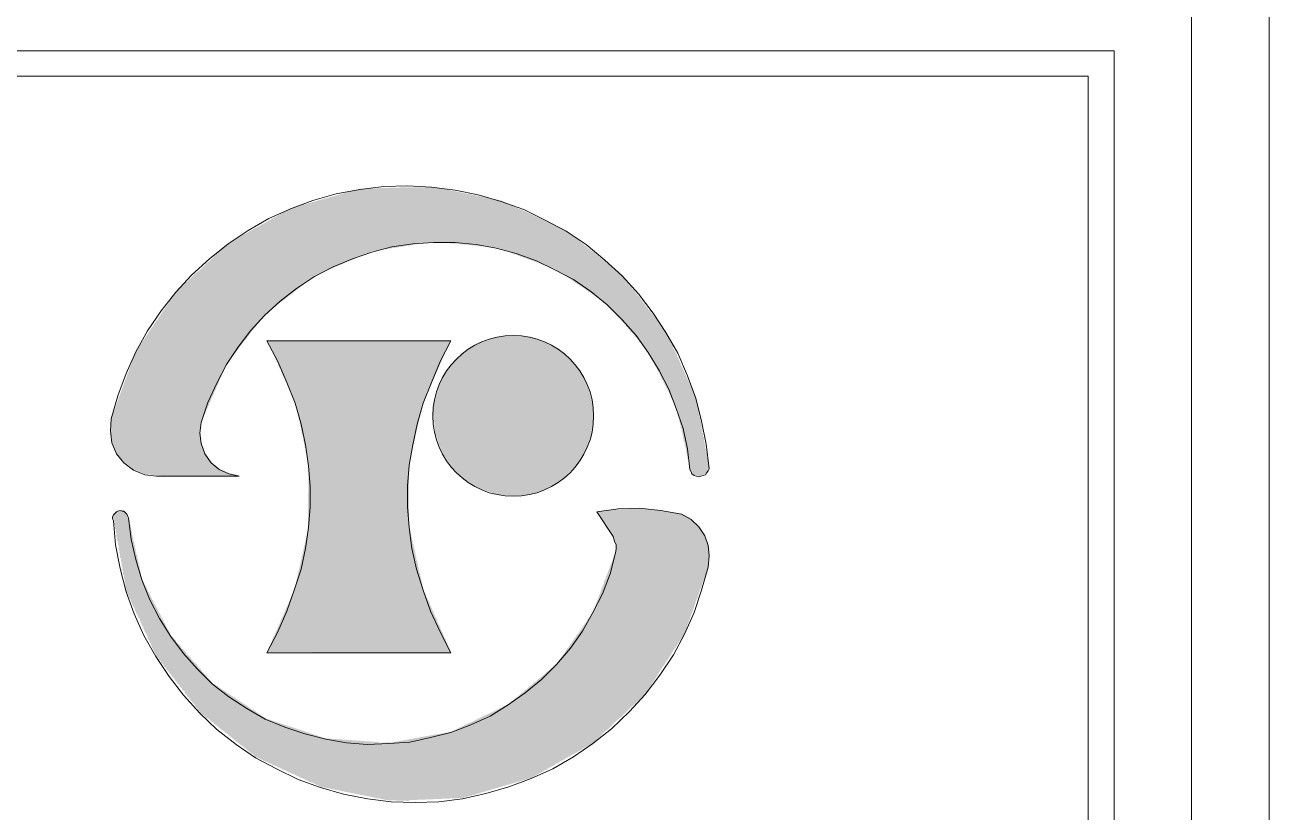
# Model space of a CAD drawing. Header units: metres. Extents: x -2 to 237, y -8 to 52.
# Drawn here: x 80.31 to 87.97, y 28.06 to 32.91 of the extents above; entities that cross this region are included whole.
import ezdxf

# ---------------------------------------------------------------- set-up
doc = ezdxf.new("R2010")
doc.units = ezdxf.units.M
doc.layers.get('0').update_dxf_attribs({"lineweight": 0})
doc.layers.add('pie de plano', color=251, linetype='Continuous', lineweight=0)

msp = doc.modelspace()

# ---------------------------------------------------------------- hatches: boundary and pattern name
at = {"lineweight": 0, "transparency": 33554559}
for points in [[(83.2237, 31.8295), (82.8341, 31.9075), (82.6646, 31.9075), (82.5174, 31.9029), (82.3708, 31.8983), (82.3573, 31.8937), (82.3384, 31.8892), (82.3249, 31.8846), (82.3067, 31.88), (82.2932, 31.8754), (82.256, 31.8662), (82.2425, 31.8617), (82.2243, 31.8571), (82.2101, 31.8525), (82.1919, 31.8479), (82.1784, 31.8433), (82.1413, 31.8341), (82.1277, 31.8295), (82.1095, 31.8249), (82.0953, 31.8204), (82.0771, 31.8158), (82.0636, 31.8112), (82.0271, 31.802), (82.0129, 31.7974), (81.9947, 31.7928), (81.9812, 31.7882), (81.9441, 31.7791), (81.94, 31.7745), (81.9123, 31.7608), (81.9076, 31.7562), (81.8711, 31.7378), (81.8664, 31.7332), (81.8299, 31.7149), (81.8252, 31.7103), (81.7975, 31.6965), (81.7928, 31.692), (81.7563, 31.6736), (81.7516, 31.669), (81.7152, 31.6507), (81.7104, 31.6461), (81.6827, 31.6323), (81.678, 31.6277), (81.6415, 31.6094), (81.6368, 31.6048), (81.6004, 31.5865), (81.5956, 31.5819), (81.5592, 31.5635), (81.5038, 31.5085), (81.495, 31.504), (81.4396, 31.4489), (81.4309, 31.4443), (81.3755, 31.3893), (81.3667, 31.3847), (81.3113, 31.3297), (81.3026, 31.3251), (81.2472, 31.27), (81.2377, 31.2654), (81.2337, 31.2563), (81.229, 31.2517), (81.2242, 31.2425), (81.2195, 31.2379), (81.2148, 31.2288), (81.2107, 31.2242), (81.206, 31.215), (81.2013, 31.2104), (81.1965, 31.2012), (81.1925, 31.1966), (81.1878, 31.1875), (81.183, 31.1829), (81.1783, 31.1737), (81.1736, 31.1691), (81.1695, 31.16), (81.1648, 31.1554), (81.1601, 31.1462), (81.1553, 31.1416), (81.1506, 31.1324), (81.1466, 31.1278), (81.1418, 31.1186), (81.1371, 31.1141), (81.1324, 31.1049), (81.1277, 31.1003), (81.1236, 31.0912), (81.1142, 31.082), (81.1094, 31.0728), (81.1047, 31.0682), (81.1006, 31.0591), (81.0959, 31.0545), (81.0912, 31.0453), (81.0865, 31.0407), (81.0817, 31.0315), (81.0777, 31.0269), (81.073, 31.0178), (81.0682, 31.0132), (81.0635, 31.004), (81.0595, 30.9994), (81.0547, 30.9903), (81.05, 30.9857), (81.0453, 30.9765), (81.0405, 30.9719), (81.0365, 30.9627), (81.0318, 30.9582), (81.027, 30.949), (81.0223, 30.9444), (81.0176, 30.9352), (81.0135, 30.9306), (81.0088, 30.9215), (81.0041, 30.9169), (80.9994, 30.9077), (80.9906, 30.8985), (80.9764, 30.8572), (80.9723, 30.8481), (80.9582, 30.8068), (80.9534, 30.7976), (80.9447, 30.7701), (80.9399, 30.7609), (80.9264, 30.7197), (80.9217, 30.7105), (80.9075, 30.6692), (80.9035, 30.6601), (80.894, 30.6325), (80.8893, 30.6233), (80.8758, 30.5821), (80.8711, 30.5729), (80.8575, 30.5316), (80.8528, 30.5224), (80.8434, 30.495), (80.8393, 30.4858), (80.8346, 30.4124), (80.8393, 30.4078), (80.8393, 30.3711), (80.8434, 30.3711), (80.8434, 30.3344), (80.8481, 30.3344), (80.8481, 30.3253), (80.8528, 30.3253), (80.8528, 30.3115), (80.8575, 30.3115), (80.8575, 30.3023), (80.8623, 30.3023), (80.8623, 30.2886), (80.8663, 30.2886), (80.8663, 30.2794), (80.8711, 30.2794), (80.8711, 30.2656), (80.8758, 30.2656), (80.894, 30.2473), (80.894, 30.2381), (80.8987, 30.2381), (80.917, 30.2198), (80.917, 30.2106), (80.9264, 30.2106), (80.9352, 30.2014), (80.9447, 30.1968), (80.9534, 30.1876), (80.9629, 30.183), (80.9764, 30.1693), (80.9906, 30.1647), (80.9994, 30.1602), (81.0135, 30.1556), (81.0223, 30.151), (81.0365, 30.1464), (81.0453, 30.1418), (81.1189, 30.1327), (81.628, 30.1281), (81.628, 30.1327), (81.6098, 30.1372), (81.5639, 30.1464), (81.518, 30.1693), (81.5038, 30.1739), (81.4856, 30.1922), (81.4768, 30.1968), (81.4626, 30.2106), (81.4538, 30.2106), (81.4538, 30.2198), (81.4491, 30.2244), (81.4444, 30.2244), (81.4444, 30.2336), (81.4396, 30.2381), (81.4349, 30.2381), (81.4349, 30.2473), (81.4309, 30.2519), (81.4261, 30.2519), (81.4261, 30.261), (81.4214, 30.2656), (81.4167, 30.2656), (81.4167, 30.2794), (81.4126, 30.2794), (81.4126, 30.2931), (81.4079, 30.2931), (81.4079, 30.3069), (81.4032, 30.3069), (81.4032, 30.3207), (81.3984, 30.3207), (81.3984, 30.3299), (81.3937, 30.3299), (81.3937, 30.3619), (81.3897, 30.3619), (81.3897, 30.3941), (81.3849, 30.3987), (81.3937, 30.4628), (81.4079, 30.4904), (81.4126, 30.5041), (81.4214, 30.5224), (81.4261, 30.5362), (81.4396, 30.5638), (81.4444, 30.5775), (81.4538, 30.5958), (81.4579, 30.6096), (81.4673, 30.6279), (81.4721, 30.6417), (81.4856, 30.6692), (81.4903, 30.683), (81.4997, 30.7013), (81.5038, 30.7151), (81.518, 30.7426), (81.5227, 30.7564), (81.5315, 30.7747), (81.5362, 30.7885), (81.545, 30.8068), (81.5497, 30.8206), (81.5639, 30.8344), (81.5679, 30.8435), (81.5774, 30.8527), (81.5821, 30.8618), (81.5956, 30.8756), (81.6004, 30.8848), (81.6098, 30.8939), (81.6139, 30.9031), (81.6233, 30.9123), (81.628, 30.9215), (81.6415, 30.9352), (81.6463, 30.9444), (81.655, 30.9536), (81.6598, 30.9627), (81.674, 30.9765), (81.678, 30.9857), (81.6875, 30.9949), (81.6922, 31.004), (81.701, 31.0132), (81.7057, 31.0223), (81.7199, 31.0361), (81.7239, 31.0453), (81.7334, 31.0545), (81.7381, 31.0637), (81.7516, 31.0774), (81.7563, 31.0866), (81.7651, 31.0958), (81.7698, 31.1049), (81.7793, 31.1141), (81.784, 31.1232), (81.7928, 31.1278), (81.8023, 31.137), (81.811, 31.1416), (81.8205, 31.1508), (81.8299, 31.1554), (81.8435, 31.1691), (81.8529, 31.1737), (81.8617, 31.1829), (81.8711, 31.1875), (81.8846, 31.2012), (81.8941, 31.2058), (81.9029, 31.215), (81.9123, 31.2196), (81.9258, 31.2334), (81.9353, 31.2379), (81.9441, 31.2471), (81.9535, 31.2517), (81.967, 31.2654), (81.9765, 31.27), (81.9853, 31.2792), (81.9947, 31.2837), (82.0082, 31.2975), (82.0177, 31.3021), (82.0271, 31.3113), (82.0359, 31.3159), (82.0501, 31.3297), (82.0589, 31.3343), (82.0683, 31.3434), (82.0771, 31.348), (82.0913, 31.3617), (82.1048, 31.3663), (82.123, 31.3755), (82.1372, 31.3801), (82.1554, 31.3893), (82.1689, 31.3938), (82.1872, 31.403), (82.2014, 31.4076), (82.2196, 31.4168), (82.2331, 31.4214), (82.2513, 31.4306), (82.2655, 31.4351), (82.2837, 31.4443), (82.2972, 31.4489), (82.3155, 31.458), (82.3297, 31.4626), (82.3479, 31.4718), (82.3614, 31.4764), (82.3803, 31.4856), (82.3938, 31.4902), (82.412, 31.4994), (82.4255, 31.504), (82.4445, 31.5131), (82.4762, 31.5177), (82.5039, 31.5223), (82.5356, 31.5268), (82.591, 31.536), (82.6234, 31.5406), (82.6504, 31.5452), (82.6828, 31.5497), (82.7375, 31.5589), (82.7699, 31.5635), (82.7976, 31.5681), (82.8753, 31.5681), (82.9212, 31.5635), (82.9718, 31.5589), (83.0178, 31.5543), (83.0677, 31.5497), (83.1137, 31.5452), (83.1643, 31.5406), (83.2102, 31.536), (83.2514, 31.5223), (83.2609, 31.5177), (83.3021, 31.504), (83.3108, 31.4994), (83.3385, 31.4902), (83.348, 31.4856), (83.3892, 31.4718), (83.3979, 31.4672), (83.4391, 31.4534), (83.4486, 31.4489), (83.4763, 31.4397), (83.4851, 31.4351), (83.5263, 31.4214), (83.5357, 31.4168), (83.5634, 31.4076), (83.5816, 31.3984), (83.5863, 31.3938), (83.5951, 31.3893), (83.5999, 31.3847), (83.6093, 31.3801), (83.614, 31.3755), (83.6228, 31.3709), (83.6275, 31.3663), (83.6363, 31.3617), (83.641, 31.3572), (83.6505, 31.3526), (83.6552, 31.348), (83.664, 31.3434), (83.6687, 31.3389), (83.6782, 31.3343), (83.6822, 31.3297), (83.6917, 31.3251), (83.6964, 31.3205), (83.7052, 31.3159), (83.7099, 31.3113), (83.7194, 31.3067), (83.7241, 31.3021), (83.7329, 31.2975), (83.7376, 31.2929), (83.7464, 31.2883), (83.7511, 31.2837), (83.7606, 31.2792), (83.7653, 31.2746), (83.7741, 31.27), (83.7788, 31.2654), (83.7883, 31.2609), (83.7923, 31.2563), (83.8018, 31.2517), (83.8065, 31.2471), (83.8153, 31.2425), (83.82, 31.2379), (83.8294, 31.2334), (83.8335, 31.2288), (83.843, 31.2242), (83.8477, 31.2196), (83.8565, 31.215), (83.8612, 31.2104), (83.8706, 31.2058), (83.8754, 31.2012), (83.8841, 31.1966), (83.9253, 31.1554), (83.9253, 31.1462), (83.9301, 31.1462), (83.953, 31.1232), (83.953, 31.1141), (83.9577, 31.1141), (83.9807, 31.0912), (83.9807, 31.082), (83.9854, 31.082), (84.0084, 31.0591), (84.0084, 31.0499), (84.0125, 31.0499), (84.0354, 31.0269), (84.0354, 31.0178), (84.0401, 31.0178), (84.0631, 30.9949), (84.0631, 30.9857), (84.0678, 30.9857), (84.0908, 30.9627), (84.0908, 30.9536), (84.0955, 30.9536), (84.1185, 30.9306), (84.1185, 30.9215), (84.1225, 30.9215), (84.1455, 30.8985), (84.1455, 30.8894), (84.1502, 30.8894), (84.1549, 30.8848), (84.1549, 30.8756), (84.1597, 30.8756), (84.1597, 30.8664), (84.1644, 30.8664), (84.1644, 30.8572), (84.1684, 30.8572), (84.1684, 30.8481), (84.1732, 30.8481), (84.1732, 30.8389), (84.1779, 30.8389), (84.1779, 30.8298), (84.1826, 30.8298), (84.1826, 30.8206), (84.1867, 30.8206), (84.1867, 30.8114), (84.1914, 30.8114), (84.1914, 30.8022), (84.1961, 30.8022), (84.1961, 30.793), (84.2009, 30.793), (84.2009, 30.7839), (84.2056, 30.7839), (84.2056, 30.7747), (84.2096, 30.7747), (84.2096, 30.7655), (84.2144, 30.7655), (84.2144, 30.7564), (84.2191, 30.7564), (84.2191, 30.7472), (84.2238, 30.7472), (84.2238, 30.738), (84.2285, 30.738), (84.2285, 30.7288), (84.2326, 30.7288), (84.2326, 30.7197), (84.2373, 30.7197), (84.2373, 30.7105), (84.242, 30.7105), (84.242, 30.7013), (84.2468, 30.7013), (84.2468, 30.6921), (84.2515, 30.6921), (84.2515, 30.683), (84.2556, 30.683), (84.2556, 30.6738), (84.2603, 30.6738), (84.2603, 30.6647), (84.265, 30.6647), (84.265, 30.6555), (84.2697, 30.6555), (84.2697, 30.6463), (84.2745, 30.6463), (84.2745, 30.6371), (84.2785, 30.6371), (84.2785, 30.6279), (84.2832, 30.6279), (84.2832, 30.6187), (84.288, 30.6187), (84.288, 30.6096), (84.2927, 30.6096), (84.2927, 30.6004), (84.2967, 30.6004), (84.2967, 30.5913), (84.3015, 30.5913), (84.3015, 30.5821), (84.3062, 30.5821), (84.3062, 30.5729), (84.3109, 30.5729), (84.3109, 30.5638), (84.3156, 30.5638), (84.3156, 30.5546), (84.3197, 30.5546), (84.3197, 30.5454), (84.3244, 30.5454), (84.3244, 30.527), (84.3292, 30.527), (84.3292, 30.5041), (84.3339, 30.5041), (84.3339, 30.4858), (84.3386, 30.4858), (84.3386, 30.4628), (84.3427, 30.4628), (84.3427, 30.4445), (84.3474, 30.4445), (84.3474, 30.4216), (84.3521, 30.4216), (84.3521, 30.4033), (84.3568, 30.4033), (84.3568, 30.3803), (84.3616, 30.3803), (84.3616, 30.3573), (84.3656, 30.3573), (84.3656, 30.339), (84.3703, 30.339), (84.3703, 30.3161), (84.3751, 30.3161), (84.3751, 30.2977), (84.3798, 30.2977), (84.3798, 30.2748), (84.3839, 30.2748), (84.3839, 30.2564), (84.3886, 30.2564), (84.3886, 30.2336), (84.3933, 30.2336), (84.3933, 30.2152), (84.398, 30.2152), (84.398, 30.1922), (84.4028, 30.1922), (84.4028, 30.1693), (84.4068, 30.1693), (84.4115, 30.1647), (84.4115, 30.1556), (84.4163, 30.1556), (84.4163, 30.1418), (84.4257, 30.1418), (84.4298, 30.1372), (84.444, 30.1327), (84.4716, 30.1281), (84.4716, 30.1327), (84.4987, 30.1418), (84.5034, 30.1464), (84.5081, 30.1556), (84.5169, 30.1647), (84.5216, 30.2014), (84.5169, 30.2014), (84.5169, 30.2244), (84.5128, 30.2244), (84.5128, 30.2473), (84.5081, 30.2473), (84.5081, 30.2748), (84.5034, 30.2748), (84.5034, 30.2977), (84.4987, 30.2977), (84.4987, 30.3207), (84.4946, 30.3207), (84.4946, 30.3436), (84.4899, 30.3436), (84.4899, 30.3711), (84.4851, 30.3711), (84.4851, 30.3941), (84.4804, 30.3941), (84.4804, 30.417), (84.4757, 30.417), (84.4757, 30.4445), (84.4716, 30.4445), (84.4716, 30.4674), (84.4669, 30.4674), (84.4669, 30.4904), (84.4622, 30.4904), (84.4622, 30.5133), (84.4575, 30.5133), (84.4575, 30.5408), (84.4527, 30.5408), (84.4527, 30.5638), (84.4487, 30.5638), (84.4487, 30.5867), (84.444, 30.5867), (84.444, 30.6096), (84.4392, 30.6096), (84.4392, 30.6233), (84.4345, 30.6233), (84.4345, 30.6325), (84.4298, 30.6325), (84.4298, 30.6417), (84.4257, 30.6417), (84.4257, 30.6509), (84.421, 30.6509), (84.421, 30.6601), (84.4163, 30.6601), (84.4163, 30.6738), (84.4115, 30.6738), (84.4115, 30.683), (84.4068, 30.683), (84.4068, 30.6921), (84.4028, 30.6921), (84.4028, 30.7013), (84.398, 30.7013), (84.398, 30.7105), (84.3933, 30.7105), (84.3933, 30.7242), (84.3886, 30.7242), (84.3886, 30.7334), (84.3839, 30.7334), (84.3839, 30.7426), (84.3798, 30.7426), (84.3798, 30.7518), (84.3751, 30.7518), (84.3751, 30.7609), (84.3703, 30.7609), (84.3703, 30.7747), (84.3656, 30.7747), (84.3656, 30.7839), (84.3616, 30.7839), (84.3616, 30.793), (84.3568, 30.793), (84.3568, 30.8022), (84.3521, 30.8022), (84.3521, 30.8114), (84.3474, 30.8114), (84.3474, 30.8252), (84.3427, 30.8252), (84.3427, 30.8344), (84.3386, 30.8344), (84.3386, 30.8435), (84.3339, 30.8435), (84.3339, 30.8527), (84.3292, 30.8527), (84.3292, 30.8618), (84.3244, 30.8618), (84.3244, 30.8756), (84.3197, 30.8756), (84.3197, 30.8848), (84.3156, 30.8848), (84.3156, 30.8939), (84.3109, 30.8939), (84.3109, 30.9031), (84.3062, 30.9031), (84.3062, 30.9123), (84.3015, 30.9123), (84.3015, 30.9261), (84.2967, 30.9261), (84.2967, 30.9352), (84.2927, 30.9352), (84.2927, 30.9444), (84.288, 30.9444), (84.288, 30.9536), (84.2832, 30.9536), (84.2832, 30.9627), (84.2785, 30.9627), (84.2785, 30.9765), (84.2745, 30.9765), (84.2745, 30.9857), (84.2697, 30.9857), (84.2697, 30.9949), (84.265, 30.9949), (84.265, 31.004), (84.2603, 31.004), (84.2603, 31.0132), (84.2556, 31.0132), (84.2556, 31.0223), (84.2468, 31.0315), (84.242, 31.0315), (84.242, 31.0407), (84.2326, 31.0499), (84.2285, 31.0499), (84.2285, 31.0591), (84.2144, 31.0728), (84.2096, 31.0728), (84.2096, 31.082), (84.2009, 31.0912), (84.1961, 31.0912), (84.1961, 31.1003), (84.1826, 31.1141), (84.1779, 31.1141), (84.1779, 31.1232), (84.1684, 31.1324), (84.1644, 31.1324), (84.1644, 31.1416), (84.1502, 31.1554), (84.1455, 31.1554), (84.1455, 31.1646), (84.1367, 31.1737), (84.132, 31.1737), (84.132, 31.1829), (84.1185, 31.1966), (84.1137, 31.1966), (84.1137, 31.2058), (84.1043, 31.215), (84.0996, 31.215), (84.0996, 31.2242), (84.0861, 31.2379), (84.0813, 31.2379), (84.0813, 31.2471), (84.0725, 31.2563), (84.0678, 31.2563), (84.0678, 31.2654), (84.0543, 31.2792), (84.0496, 31.2792), (84.0496, 31.2883), (84.0401, 31.2975), (84.0354, 31.2975), (84.0354, 31.3067), (84.0219, 31.3205), (84.0172, 31.3205), (84.0172, 31.3297), (84.0084, 31.3389), (84.0037, 31.3389), (84.0037, 31.348), (83.9713, 31.3801), (83.9625, 31.3847), (83.9483, 31.3984), (83.9395, 31.403), (83.9253, 31.4168), (83.9166, 31.4214), (83.9024, 31.4351), (83.8936, 31.4397), (83.8794, 31.4534), (83.8706, 31.458), (83.8565, 31.4718), (83.8477, 31.4764), (83.8335, 31.4902), (83.8247, 31.4948), (83.8112, 31.5085), (83.8018, 31.5131), (83.7883, 31.5268), (83.7788, 31.5314), (83.7653, 31.5452), (83.7558, 31.5497), (83.7423, 31.5635), (83.7329, 31.5681), (83.7194, 31.5819), (83.7099, 31.5865), (83.6964, 31.6003), (83.687, 31.6048), (83.6735, 31.6186), (83.664, 31.6231), (83.6505, 31.6369), (83.5951, 31.6645), (83.5816, 31.669), (83.5357, 31.692), (83.5222, 31.6965), (83.4763, 31.7194), (83.4621, 31.724), (83.4256, 31.7424), (83.4121, 31.747), (83.3662, 31.77), (83.352, 31.7745), (83.3061, 31.7974), (83.2926, 31.802), (83.2561, 31.8204), (83.242, 31.8249)], [(80.8481, 29.8666), (80.8528, 29.8666), (80.8528, 29.8529), (80.8575, 29.8529), (80.8575, 29.8299), (80.8623, 29.8299), (80.8623, 29.8024), (80.8663, 29.8024), (80.8663, 29.7795), (80.8711, 29.7795), (80.8711, 29.7519), (80.8758, 29.7519), (80.8758, 29.7291), (80.8805, 29.7291), (80.8805, 29.7015), (80.8846, 29.7015), (80.8846, 29.674), (80.8893, 29.674), (80.8893, 29.6511), (80.894, 29.6511), (80.894, 29.6235), (80.8987, 29.6235), (80.8987, 29.6006), (80.9035, 29.6006), (80.9035, 29.5731), (80.9075, 29.5731), (80.9075, 29.5456), (80.9122, 29.5456), (80.9122, 29.5226), (80.917, 29.5226), (80.917, 29.4951), (80.9217, 29.4951), (80.9217, 29.4722), (80.9264, 29.4722), (80.9264, 29.4447), (80.9305, 29.4447), (80.9305, 29.4171), (80.9352, 29.4171), (80.9352, 29.408), (80.9399, 29.408), (80.9399, 29.3988), (80.9447, 29.3988), (80.9447, 29.3897), (80.9494, 29.3897), (80.9494, 29.3805), (80.9534, 29.3805), (80.9534, 29.3713), (80.9582, 29.3713), (80.9582, 29.3575), (80.9629, 29.3575), (80.9629, 29.3483), (80.9676, 29.3483), (80.9676, 29.3392), (80.9723, 29.3392), (80.9723, 29.33), (80.9764, 29.33), (80.9764, 29.3208), (80.9811, 29.3208), (80.9811, 29.3117), (80.9859, 29.3117), (80.9859, 29.298), (80.9906, 29.298), (80.9906, 29.2888), (80.9946, 29.2888), (80.9946, 29.2796), (80.9994, 29.2796), (80.9994, 29.2704), (81.0041, 29.2704), (81.0041, 29.2612), (81.0088, 29.2612), (81.0088, 29.252), (81.0135, 29.252), (81.0135, 29.2383), (81.0176, 29.2383), (81.0176, 29.2291), (81.0223, 29.2291), (81.0223, 29.22), (81.027, 29.22), (81.027, 29.2108), (81.0318, 29.2108), (81.0318, 29.2016), (81.0365, 29.2016), (81.0365, 29.1879), (81.0405, 29.1879), (81.0405, 29.1787), (81.0453, 29.1787), (81.0453, 29.1695), (81.05, 29.1695), (81.05, 29.1603), (81.0547, 29.1603), (81.0547, 29.1512), (81.0595, 29.1512), (81.0595, 29.142), (81.0635, 29.142), (81.0635, 29.1283), (81.0682, 29.1283), (81.0682, 29.1191), (81.073, 29.1191), (81.073, 29.1099), (81.0777, 29.1099), (81.0777, 29.1007), (81.0817, 29.1007), (81.0817, 29.0915), (81.0865, 29.0915), (81.0865, 29.0823), (81.0912, 29.0823), (81.0912, 29.0686), (81.0959, 29.0686), (81.0959, 29.0594), (81.1006, 29.0594), (81.1006, 29.0503), (81.1047, 29.0503), (81.1047, 29.0411), (81.1094, 29.0411), (81.1094, 29.032), (81.1142, 29.032), (81.1142, 29.0182), (81.1189, 29.0182), (81.1324, 29.0044), (81.1324, 28.9952), (81.1371, 28.9952), (81.1466, 28.986), (81.1466, 28.9769), (81.1506, 28.9769), (81.1648, 28.9632), (81.1648, 28.954), (81.1695, 28.954), (81.1783, 28.9448), (81.1783, 28.9356), (81.183, 28.9356), (81.1965, 28.9218), (81.1965, 28.9127), (81.2013, 28.9127), (81.2107, 28.9035), (81.2107, 28.8943), (81.2148, 28.8943), (81.229, 28.8806), (81.229, 28.8714), (81.2337, 28.8714), (81.2425, 28.8623), (81.2425, 28.8531), (81.2472, 28.8531), (81.2607, 28.8393), (81.2607, 28.8301), (81.2654, 28.8301), (81.2749, 28.8209), (81.2749, 28.8118), (81.2796, 28.8118), (81.2931, 28.798), (81.2931, 28.7889), (81.2978, 28.7889), (81.3066, 28.7797), (81.3066, 28.7705), (81.3113, 28.7705), (81.3248, 28.7568), (81.3248, 28.7476), (81.3296, 28.7476), (81.339, 28.7384), (81.339, 28.7292), (81.3437, 28.7292), (81.3573, 28.7155), (81.3573, 28.7063), (81.362, 28.7063), (81.3708, 28.6971), (81.3708, 28.688), (81.3755, 28.688), (81.3849, 28.6788), (81.3849, 28.6696), (81.3937, 28.6696), (81.4079, 28.6558), (81.4167, 28.6512), (81.4309, 28.6375), (81.4396, 28.6329), (81.4538, 28.6192), (81.4626, 28.6146), (81.4768, 28.6008), (81.4856, 28.5962), (81.4997, 28.5825), (81.5085, 28.5779), (81.5227, 28.5641), (81.5315, 28.5595), (81.545, 28.5458), (81.5544, 28.5412), (81.5679, 28.5274), (81.5774, 28.5228), (81.5909, 28.5091), (81.6004, 28.5045), (81.6139, 28.4907), (81.6233, 28.4861), (81.6368, 28.4724), (81.6463, 28.4678), (81.6598, 28.4541), (81.6692, 28.4495), (81.6827, 28.4357), (81.6922, 28.4311), (81.7057, 28.4173), (81.7152, 28.4128), (81.7287, 28.399), (81.7428, 28.3944), (81.7793, 28.3761), (81.7928, 28.3715), (81.8387, 28.3486), (81.8529, 28.344), (81.8981, 28.321), (81.9123, 28.3164), (81.9488, 28.2981), (81.963, 28.2935), (82.0082, 28.2706), (82.0224, 28.266), (82.0683, 28.2431), (82.0818, 28.2385), (82.1277, 28.2156), (82.5403, 28.133), (82.6734, 28.1284), (82.6734, 28.133), (83.0036, 28.1467), (83.0218, 28.1513), (83.036, 28.1559), (83.0542, 28.1605), (83.0677, 28.1651), (83.086, 28.1697), (83.1137, 28.1789), (83.1319, 28.1835), (83.1461, 28.1881), (83.1643, 28.1927), (83.192, 28.2018), (83.2102, 28.2064), (83.2237, 28.211), (83.242, 28.2156), (83.2696, 28.2247), (83.2879, 28.2293), (83.3021, 28.2339), (83.3203, 28.2385), (83.348, 28.2476), (83.3662, 28.2522), (83.3797, 28.2568), (83.3979, 28.2614), (83.4256, 28.2706), (83.4621, 28.289), (83.4668, 28.2935), (83.4945, 28.3073), (83.4992, 28.3119), (83.5263, 28.3256), (83.531, 28.3302), (83.5681, 28.3486), (83.5722, 28.3532), (83.5999, 28.3669), (83.6046, 28.3715), (83.6323, 28.3853), (83.6363, 28.3898), (83.664, 28.4036), (83.6687, 28.4082), (83.7052, 28.4265), (83.7099, 28.4311), (83.7376, 28.4449), (83.7423, 28.4495), (83.7694, 28.4632), (83.7741, 28.4678), (83.8018, 28.4816), (83.8065, 28.4861), (83.8153, 28.4907), (83.8841, 28.5595), (83.8936, 28.5641), (83.9665, 28.6375), (83.976, 28.6421), (84.0449, 28.7109), (84.0543, 28.7155), (84.132, 28.7935), (84.1367, 28.8026), (84.1414, 28.8072), (84.1455, 28.8163), (84.1502, 28.8209), (84.1549, 28.8301), (84.1597, 28.8347), (84.1644, 28.8439), (84.1684, 28.8485), (84.1732, 28.8577), (84.1779, 28.8623), (84.1826, 28.8714), (84.1867, 28.876), (84.1914, 28.8852), (84.1961, 28.8898), (84.2009, 28.8989), (84.2056, 28.9035), (84.2144, 28.9218), (84.2191, 28.9264), (84.2238, 28.9356), (84.2285, 28.9402), (84.2326, 28.9494), (84.2373, 28.954), (84.242, 28.9632), (84.2468, 28.9677), (84.2515, 28.9769), (84.2556, 28.9815), (84.2603, 28.9906), (84.265, 28.9952), (84.2697, 29.0044), (84.2745, 29.009), (84.2785, 29.0182), (84.2832, 29.0228), (84.2927, 29.0411), (84.2967, 29.0457), (84.3015, 29.0549), (84.3062, 29.0594), (84.3109, 29.0686), (84.3156, 29.0732), (84.3197, 29.0823), (84.3244, 29.0869), (84.3292, 29.0961), (84.3339, 29.1007), (84.3386, 29.1099), (84.3427, 29.1145), (84.3474, 29.1237), (84.3521, 29.1283), (84.3568, 29.1374), (84.3616, 29.142), (84.3751, 29.1695), (84.3933, 29.2246), (84.398, 29.2337), (84.4163, 29.2888), (84.421, 29.298), (84.444, 29.3667), (84.4487, 29.3759), (84.4669, 29.4309), (84.4716, 29.4401), (84.4899, 29.4951), (84.4946, 29.5043), (84.5169, 29.5731), (84.5216, 29.7015), (84.5169, 29.7015), (84.5169, 29.7153), (84.5128, 29.7153), (84.5128, 29.7291), (84.5081, 29.7291), (84.5081, 29.7382), (84.5034, 29.7382), (84.5034, 29.7519), (84.4987, 29.7519), (84.4987, 29.7611), (84.4946, 29.7611), (84.4946, 29.7703), (84.4899, 29.7749), (84.4851, 29.7749), (84.4851, 29.7841), (84.4804, 29.7887), (84.4757, 29.7887), (84.4757, 29.7978), (84.4716, 29.8024), (84.4669, 29.8024), (84.4669, 29.8116), (84.4068, 29.8712), (84.3521, 29.8987), (84.1272, 29.9308), (84.0401, 29.9308), (83.9895, 29.9262), (83.9348, 29.9216), (83.8841, 29.9171), (83.8294, 29.9125), (83.8382, 29.9033), (83.8382, 29.8942), (83.843, 29.8942), (83.8477, 29.8896), (83.8477, 29.8804), (83.8524, 29.8804), (83.8565, 29.8758), (83.8565, 29.8666), (83.8612, 29.8666), (83.8659, 29.862), (83.8659, 29.8529), (83.8706, 29.8529), (83.8754, 29.8483), (83.8754, 29.8391), (83.8794, 29.8391), (83.8841, 29.8345), (83.8841, 29.8254), (83.8889, 29.8254), (83.8936, 29.8208), (83.8936, 29.8116), (83.8983, 29.8116), (83.9024, 29.807), (83.9024, 29.7978), (83.9071, 29.7978), (83.9118, 29.7932), (83.9118, 29.7841), (83.9166, 29.7841), (83.9213, 29.7795), (83.9213, 29.7703), (83.9253, 29.7703), (83.9301, 29.7657), (83.9301, 29.7565), (83.9348, 29.7565), (83.9348, 29.7428), (83.9395, 29.7428), (83.9395, 29.7291), (83.9442, 29.7291), (83.9442, 29.7199), (83.9483, 29.7199), (83.9442, 29.6602), (83.9348, 29.6327), (83.9301, 29.6235), (83.9213, 29.596), (83.9166, 29.5868), (83.9071, 29.5594), (83.9024, 29.5502), (83.8936, 29.5226), (83.8889, 29.5135), (83.8794, 29.486), (83.8754, 29.4768), (83.8659, 29.4493), (83.8612, 29.4401), (83.8524, 29.4126), (83.8477, 29.4034), (83.8382, 29.3759), (83.8335, 29.3667), (83.8247, 29.3392), (83.82, 29.33), (83.8112, 29.3025), (83.8018, 29.2842), (83.797, 29.2796), (83.7923, 29.2704), (83.7883, 29.2658), (83.7835, 29.2566), (83.7741, 29.2474), (83.7694, 29.2383), (83.7653, 29.2337), (83.7606, 29.2246), (83.7558, 29.22), (83.7511, 29.2108), (83.7423, 29.2016), (83.7376, 29.1924), (83.7329, 29.1879), (83.7282, 29.1787), (83.7241, 29.1741), (83.7194, 29.1649), (83.7099, 29.1557), (83.7052, 29.1466), (83.7011, 29.142), (83.6964, 29.1329), (83.6917, 29.1283), (83.687, 29.1191), (83.6782, 29.1099), (83.6735, 29.1007), (83.6687, 29.0961), (83.664, 29.0869), (83.6593, 29.0823), (83.6552, 29.0732), (83.6458, 29.064), (83.641, 29.0549), (83.6363, 29.0503), (83.6323, 29.0411), (83.6275, 29.0365), (83.6228, 29.0274), (83.614, 29.0182), (83.6093, 29.009), (83.6046, 29.0044), (83.5999, 28.9952), (83.5951, 28.9906), (83.5911, 28.9815), (83.5634, 28.954), (83.5539, 28.9494), (83.5357, 28.931), (83.5263, 28.9264), (83.508, 28.9081), (83.4992, 28.9035), (83.481, 28.8852), (83.4715, 28.8806), (83.4533, 28.8623), (83.4439, 28.8577), (83.4256, 28.8393), (83.4162, 28.8347), (83.3979, 28.8163), (83.3892, 28.8118), (83.3709, 28.7935), (83.3615, 28.7889), (83.3432, 28.7705), (83.3338, 28.7659), (83.3156, 28.7476), (83.3061, 28.743), (83.2926, 28.7292), (83.1738, 28.6696), (83.1596, 28.665), (83.059, 28.6146), (83.0448, 28.61), (82.9442, 28.5595), (82.9307, 28.5549), (82.9077, 28.5504), (82.88, 28.5458), (82.857, 28.5412), (82.8294, 28.5366), (82.8064, 28.532), (82.7787, 28.5274), (82.7558, 28.5228), (82.7287, 28.5183), (82.7058, 28.5137), (82.6781, 28.5091), (82.6551, 28.5045), (82.6275, 28.4999), (82.6045, 28.4953), (82.5775, 28.4907), (82.4856, 28.4861), (82.4856, 28.4907), (82.2284, 28.5091), (82.1602, 28.5137), (81.7881, 28.6375), (81.784, 28.6421), (81.7746, 28.6467), (81.7698, 28.6512), (81.7611, 28.6558), (81.7563, 28.6604), (81.7469, 28.665), (81.7428, 28.6696), (81.7334, 28.6742), (81.7287, 28.6788), (81.7199, 28.6834), (81.7152, 28.688), (81.7057, 28.6925), (81.701, 28.6971), (81.6922, 28.7017), (81.6875, 28.7063), (81.678, 28.7109), (81.674, 28.7155), (81.6645, 28.7201), (81.6598, 28.7246), (81.651, 28.7292), (81.6463, 28.7338), (81.6368, 28.7384), (81.6321, 28.743), (81.6233, 28.7476), (81.6186, 28.7522), (81.6098, 28.7568), (81.6051, 28.7613), (81.5956, 28.7659), (81.5909, 28.7705), (81.5821, 28.7751), (81.5774, 28.7797), (81.5679, 28.7843), (81.5639, 28.7889), (81.5544, 28.7935), (81.5497, 28.798), (81.5409, 28.8026), (81.5362, 28.8072), (81.5267, 28.8118), (81.5227, 28.8163), (81.5132, 28.8209), (81.5085, 28.8255), (81.4997, 28.8301), (81.495, 28.8347), (81.4856, 28.8393), (81.4808, 28.8439), (81.4721, 28.8485), (81.4626, 28.8485), (81.4626, 28.8577), (81.4349, 28.8852), (81.4309, 28.8852), (81.4309, 28.8943), (81.4032, 28.9218), (81.3984, 28.9218), (81.3984, 28.931), (81.3708, 28.9586), (81.3667, 28.9586), (81.3667, 28.9677), (81.339, 28.9952), (81.3343, 28.9952), (81.3343, 29.0044), (81.3066, 29.032), (81.3026, 29.032), (81.3026, 29.0411), (81.2749, 29.0686), (81.2701, 29.0686), (81.2701, 29.0777), (81.2425, 29.1053), (81.2377, 29.1053), (81.2377, 29.1145), (81.2107, 29.142), (81.206, 29.142), (81.206, 29.1512), (81.2013, 29.1512), (81.2013, 29.1603), (81.1965, 29.1603), (81.1965, 29.1695), (81.1925, 29.1695), (81.1925, 29.1787), (81.1878, 29.1787), (81.1878, 29.1879), (81.183, 29.1879), (81.183, 29.197), (81.1783, 29.197), (81.1783, 29.2062), (81.1736, 29.2062), (81.1736, 29.2154), (81.1695, 29.2154), (81.1695, 29.2246), (81.1648, 29.2246), (81.1648, 29.2337), (81.1601, 29.2337), (81.1601, 29.2429), (81.1553, 29.2429), (81.1553, 29.252), (81.1506, 29.252), (81.1506, 29.2612), (81.1466, 29.2612), (81.1466, 29.2704), (81.1418, 29.2704), (81.1418, 29.2796), (81.1371, 29.2796), (81.1371, 29.2888), (81.1324, 29.2888), (81.1324, 29.298), (81.1277, 29.298), (81.1277, 29.3071), (81.1236, 29.3071), (81.1236, 29.3163), (81.1189, 29.3208), (81.1142, 29.3208), (81.1142, 29.33), (81.1094, 29.33), (81.1094, 29.3392), (81.1047, 29.3392), (81.1047, 29.3483), (81.1006, 29.3483), (81.1006, 29.3575), (81.0959, 29.3575), (81.0959, 29.3667), (81.0912, 29.3667), (81.0912, 29.3759), (81.0865, 29.3759), (81.0865, 29.3851), (81.0817, 29.3851), (81.0817, 29.3943), (81.0777, 29.3943), (81.0777, 29.4034), (81.073, 29.4034), (81.073, 29.4126), (81.0682, 29.4126), (81.0682, 29.4217), (81.0635, 29.4217), (81.0635, 29.4309), (81.0595, 29.4309), (81.0595, 29.4401), (81.0547, 29.4401), (81.0547, 29.4493), (81.05, 29.4493), (81.05, 29.4585), (81.0453, 29.4585), (81.0453, 29.4676), (81.0405, 29.4676), (81.0405, 29.4768), (81.0365, 29.4768), (81.0365, 29.486), (81.0318, 29.4905), (81.027, 29.4905), (81.027, 29.5135), (81.0223, 29.5135), (81.0223, 29.5364), (81.0176, 29.5364), (81.0176, 29.5548), (81.0135, 29.5548), (81.0135, 29.5777), (81.0088, 29.5777), (81.0088, 29.6006), (81.0041, 29.6006), (81.0041, 29.619), (80.9994, 29.619), (80.9994, 29.6419), (80.9946, 29.6419), (80.9946, 29.6602), (80.9906, 29.6602), (80.9906, 29.6832), (80.9859, 29.6832), (80.9859, 29.7061), (80.9811, 29.7061), (80.9811, 29.7245), (80.9764, 29.7245), (80.9764, 29.7474), (80.9723, 29.7474), (80.9723, 29.7657), (80.9676, 29.7657), (80.9676, 29.7887), (80.9629, 29.7887), (80.9629, 29.8116), (80.9582, 29.8116), (80.9582, 29.8299), (80.9534, 29.8299), (80.9534, 29.8529), (80.9494, 29.8529), (80.9494, 29.8712), (80.9447, 29.8712), (80.9447, 29.885), (80.9399, 29.885), (80.9399, 29.8942), (80.9217, 29.9125), (80.9075, 29.9171), (80.8805, 29.9171), (80.8711, 29.9125), (80.8528, 29.8942), (80.8481, 29.8804)]]:
    msp.add_hatch(color=256, dxfattribs=at).paths.add_polyline_path(points)
h = msp.add_hatch(color=256, dxfattribs=at)
h.paths.add_polyline_path([(83.2791, 30.9949), (83.242, 30.9903), (83.2008, 30.9857), (83.192, 30.9811), (83.0954, 30.949), (83.0907, 30.9444), (83.0819, 30.9398), (83.0772, 30.9352), (83.0677, 30.9306), (83.0637, 30.9261), (83.0542, 30.9215), (83.0495, 30.9169), (83.0407, 30.9123), (83.036, 30.9077), (83.0265, 30.9031), (83.0218, 30.8985), (83.0036, 30.8894), (82.9989, 30.8802), (82.9307, 30.8114), (82.9212, 30.793), (82.9165, 30.7885), (82.9117, 30.7793), (82.9077, 30.7747), (82.903, 30.7655), (82.8982, 30.7609), (82.8935, 30.7518), (82.8888, 30.7472), (82.8847, 30.738), (82.88, 30.7334), (82.8753, 30.7242), (82.8706, 30.7197), (82.8388, 30.6233), (82.8341, 30.6142), (82.8206, 30.5041), (82.8246, 30.4995), (82.8246, 30.4628), (82.8294, 30.4628), (82.8294, 30.4261), (82.8341, 30.4261), (82.8341, 30.3849), (82.8388, 30.3849), (82.8388, 30.3757), (82.8435, 30.3757), (82.8435, 30.3619), (82.8476, 30.3619), (82.8476, 30.3482), (82.8523, 30.3482), (82.8523, 30.3344), (82.857, 30.3344), (82.857, 30.3207), (82.8618, 30.3207), (82.8618, 30.3069), (82.8658, 30.3069), (82.8658, 30.2931), (82.8706, 30.2931), (82.8706, 30.2794), (82.8753, 30.2794), (82.88, 30.2748), (82.88, 30.2656), (82.8847, 30.2656), (82.8888, 30.261), (82.8888, 30.2519), (82.8935, 30.2519), (82.8982, 30.2473), (82.8982, 30.2381), (82.903, 30.2381), (82.9077, 30.2336), (82.9077, 30.2244), (82.9117, 30.2244), (82.9165, 30.2198), (82.9165, 30.2106), (82.9212, 30.2106), (82.9259, 30.206), (82.9259, 30.1968), (82.9307, 30.1968), (82.9307, 30.1876), (82.9347, 30.1876), (83.0036, 30.1189), (83.0036, 30.1097), (83.013, 30.1097), (83.0218, 30.1051), (83.0265, 30.1005), (83.0448, 30.0913), (83.0495, 30.0868), (83.059, 30.0822), (83.0637, 30.0776), (83.0819, 30.0684), (83.086, 30.0639), (83.0954, 30.0593), (83.1001, 30.0547), (83.196, 30.0225), (83.2055, 30.0179), (83.2467, 30.0134), (83.2832, 30.0088), (83.3568, 30.0042), (83.3568, 30.0088), (83.4304, 30.0179), (83.4715, 30.0317), (83.481, 30.0363), (83.5222, 30.0501), (83.5492, 30.0639), (83.5539, 30.0684), (83.5634, 30.073), (83.5681, 30.0776), (83.5769, 30.0822), (83.5816, 30.0868), (83.5911, 30.0913), (83.5951, 30.0959), (83.6046, 30.1005), (83.6093, 30.1051), (83.6181, 30.1097), (83.7052, 30.1968), (83.7099, 30.206), (83.7146, 30.2106), (83.7194, 30.2198), (83.7241, 30.2244), (83.7282, 30.2336), (83.7329, 30.2381), (83.7376, 30.2473), (83.7423, 30.2519), (83.7464, 30.261), (83.7511, 30.2656), (83.7653, 30.2931), (83.797, 30.3895), (83.8065, 30.4628), (83.8109, 30.5313), (83.8109, 30.5362), (83.8065, 30.5362), (83.8065, 30.5729), (83.8018, 30.5729), (83.8018, 30.6096), (83.797, 30.6096), (83.797, 30.6233), (83.7923, 30.6233), (83.7923, 30.6371), (83.7883, 30.6371), (83.7883, 30.6509), (83.7835, 30.6509), (83.7835, 30.6647), (83.7788, 30.6647), (83.7788, 30.6784), (83.7741, 30.6784), (83.7741, 30.6921), (83.7694, 30.6921), (83.7694, 30.7059), (83.7653, 30.7059), (83.7653, 30.7151), (83.7606, 30.7151), (83.7606, 30.7242), (83.7558, 30.7242), (83.7558, 30.7334), (83.7511, 30.738), (83.7464, 30.738), (83.7464, 30.7472), (83.7423, 30.7518), (83.7376, 30.7518), (83.7376, 30.7609), (83.7329, 30.7655), (83.7282, 30.7655), (83.7282, 30.7747), (83.7241, 30.7793), (83.7194, 30.7793), (83.7194, 30.7885), (83.7146, 30.793), (83.7099, 30.793), (83.7099, 30.8022), (83.6181, 30.8939), (83.6093, 30.8985), (83.6046, 30.9031), (83.5951, 30.9077), (83.5911, 30.9123), (83.5816, 30.9169), (83.5769, 30.9215), (83.5681, 30.9261), (83.5634, 30.9306), (83.5539, 30.9352), (83.5492, 30.9398), (83.5222, 30.9536), (83.481, 30.9673), (83.4715, 30.9719), (83.4304, 30.9857), (83.3568, 30.9949)])
h.paths.add_polyline_path([(81.7975, 29.0457), (82.9272, 29.0411), (82.9307, 29.0411), (82.9307, 29.0549), (82.9259, 29.0549), (82.9259, 29.064), (82.9212, 29.064), (82.9212, 29.0732), (82.9165, 29.0732), (82.9165, 29.0869), (82.9117, 29.0869), (82.9117, 29.0961), (82.9077, 29.0961), (82.9077, 29.1053), (82.903, 29.1053), (82.903, 29.1145), (82.8982, 29.1145), (82.8982, 29.1283), (82.8935, 29.1283), (82.8935, 29.1374), (82.8888, 29.1374), (82.8888, 29.1466), (82.8847, 29.1466), (82.8847, 29.1557), (82.88, 29.1557), (82.88, 29.1695), (82.8753, 29.1695), (82.8753, 29.1787), (82.8706, 29.1787), (82.8706, 29.1879), (82.8658, 29.1879), (82.8658, 29.2016), (82.8618, 29.2016), (82.8618, 29.2108), (82.857, 29.2108), (82.857, 29.22), (82.8523, 29.22), (82.8523, 29.2291), (82.8476, 29.2291), (82.8476, 29.2429), (82.8435, 29.2429), (82.8435, 29.252), (82.8388, 29.252), (82.8388, 29.2612), (82.8341, 29.2612), (82.8341, 29.2704), (82.8294, 29.2704), (82.8294, 29.2842), (82.8246, 29.2842), (82.8246, 29.2934), (82.8206, 29.2934), (82.8206, 29.3025), (82.8159, 29.3025), (82.8159, 29.3163), (82.8111, 29.3163), (82.8111, 29.3254), (82.8064, 29.3254), (82.8064, 29.3346), (82.8017, 29.3346), (82.8017, 29.3438), (82.7976, 29.3438), (82.7976, 29.3575), (82.7929, 29.3575), (82.7929, 29.3667), (82.7882, 29.3667), (82.7882, 29.3759), (82.7834, 29.3759), (82.7834, 29.3851), (82.7787, 29.3851), (82.7787, 29.3988), (82.7747, 29.3988), (82.7747, 29.408), (82.7699, 29.408), (82.7699, 29.4171), (82.7652, 29.4171), (82.7652, 29.4263), (82.7605, 29.4263), (82.7605, 29.4493), (82.7558, 29.4493), (82.7558, 29.4676), (82.7517, 29.4676), (82.7517, 29.4905), (82.747, 29.4905), (82.747, 29.5089), (82.7422, 29.5089), (82.7422, 29.5318), (82.7375, 29.5318), (82.7375, 29.5502), (82.7328, 29.5502), (82.7328, 29.5685), (82.7287, 29.5685), (82.7287, 29.5914), (82.724, 29.5914), (82.724, 29.6098), (82.7193, 29.6098), (82.7193, 29.6327), (82.7146, 29.6327), (82.7146, 29.6511), (82.7105, 29.6511), (82.7105, 29.674), (82.7058, 29.674), (82.7058, 29.6923), (82.7011, 29.6923), (82.7011, 29.7107), (82.6963, 29.7107), (82.6963, 29.7336), (82.6916, 29.7336), (82.6916, 29.7519), (82.6876, 29.7519), (82.6876, 29.7749), (82.6828, 29.7749), (82.6828, 29.7932), (82.6781, 29.7932), (82.6781, 29.8116), (82.6734, 29.8116), (82.6734, 30.2014), (82.6828, 30.2381), (82.6876, 30.261), (82.6963, 30.2977), (82.7011, 30.3207), (82.7105, 30.3573), (82.7146, 30.3803), (82.7193, 30.3987), (82.724, 30.4216), (82.7328, 30.4582), (82.7375, 30.4812), (82.747, 30.5178), (82.7517, 30.5408), (82.7558, 30.5592), (82.7605, 30.5821), (82.7747, 30.6096), (82.7787, 30.6233), (82.7929, 30.6509), (82.7976, 30.6647), (82.8111, 30.6921), (82.8159, 30.7059), (82.8246, 30.7242), (82.8294, 30.738), (82.8435, 30.7655), (82.8476, 30.7793), (82.8618, 30.8068), (82.8658, 30.8206), (82.8753, 30.8389), (82.88, 30.8527), (82.8935, 30.8802), (82.8982, 30.8939), (82.9117, 30.9215), (82.9165, 30.9352), (82.9307, 30.9627), (81.8023, 30.9627), (81.8023, 30.9536), (81.807, 30.9536), (81.807, 30.9444), (81.811, 30.9444), (81.811, 30.9352), (81.8158, 30.9352), (81.8158, 30.9261), (81.8205, 30.9261), (81.8205, 30.9123), (81.8252, 30.9123), (81.8252, 30.9031), (81.8299, 30.9031), (81.8299, 30.8939), (81.834, 30.8939), (81.834, 30.8848), (81.8387, 30.8848), (81.8387, 30.8756), (81.8435, 30.8756), (81.8435, 30.8618), (81.8482, 30.8618), (81.8482, 30.8527), (81.8529, 30.8527), (81.8529, 30.8435), (81.857, 30.8435), (81.857, 30.8344), (81.8617, 30.8344), (81.8617, 30.8252), (81.8664, 30.8252), (81.8664, 30.8114), (81.8711, 30.8114), (81.8711, 30.8022), (81.8752, 30.8022), (81.8752, 30.793), (81.8799, 30.793), (81.8799, 30.7839), (81.8846, 30.7839), (81.8846, 30.7701), (81.8894, 30.7701), (81.8894, 30.7609), (81.8941, 30.7609), (81.8941, 30.7518), (81.8981, 30.7518), (81.8981, 30.7426), (81.9029, 30.7426), (81.9029, 30.7334), (81.9076, 30.7334), (81.9076, 30.7197), (81.9123, 30.7197), (81.9123, 30.7105), (81.9171, 30.7105), (81.9171, 30.7013), (81.9211, 30.7013), (81.9211, 30.6921), (81.9258, 30.6921), (81.9258, 30.683), (81.9306, 30.683), (81.9306, 30.6692), (81.9353, 30.6692), (81.9353, 30.6601), (81.94, 30.6601), (81.94, 30.6509), (81.9441, 30.6509), (81.9441, 30.6417), (81.9488, 30.6417), (81.9488, 30.6325), (81.9535, 30.6325), (81.9535, 30.6187), (81.9583, 30.6187), (81.9583, 30.6096), (81.963, 30.6096), (81.963, 30.6004), (81.967, 30.6004), (81.967, 30.5913), (81.9718, 30.5913), (81.9718, 30.5775), (81.9765, 30.5775), (81.9765, 30.5592), (81.9812, 30.5592), (81.9812, 30.5362), (81.9853, 30.5362), (81.9853, 30.5133), (81.99, 30.5133), (81.99, 30.495), (81.9947, 30.495), (81.9947, 30.472), (81.9994, 30.472), (81.9994, 30.449), (82.0042, 30.449), (82.0042, 30.4307), (82.0082, 30.4307), (82.0082, 30.4078), (82.0129, 30.4078), (82.0129, 30.3849), (82.0177, 30.3849), (82.0177, 30.3665), (82.0224, 30.3665), (82.0224, 30.3436), (82.0271, 30.3436), (82.0271, 30.3207), (82.0312, 30.3207), (82.0312, 30.3023), (82.0359, 30.3023), (82.0359, 30.2794), (82.0406, 30.2794), (82.0406, 30.2564), (82.0454, 30.2564), (82.0454, 30.2381), (82.0501, 30.2381), (82.0501, 30.2152), (82.0541, 30.2152), (82.0501, 29.7932), (82.0454, 29.7749), (82.0406, 29.7519), (82.0359, 29.7336), (82.0312, 29.7107), (82.0224, 29.674), (82.0177, 29.6511), (82.0129, 29.6327), (82.0082, 29.6098), (82.0042, 29.5914), (81.9994, 29.5685), (81.99, 29.5318), (81.9853, 29.5089), (81.9812, 29.4905), (81.9765, 29.4676), (81.967, 29.4309), (81.963, 29.4171), (81.9535, 29.3988), (81.9488, 29.3851), (81.9353, 29.3575), (81.9306, 29.3438), (81.9171, 29.3163), (81.9123, 29.3025), (81.9029, 29.2842), (81.8981, 29.2704), (81.8846, 29.2429), (81.8799, 29.2291), (81.8664, 29.2016), (81.8617, 29.1879), (81.8529, 29.1695), (81.8482, 29.1557), (81.834, 29.1283), (81.8299, 29.1145), (81.8158, 29.0869), (81.811, 29.0732)])

# ---------------------------------------------------------------- linework, layer by layer
at = {"lineweight": 0}
msp.add_lwpolyline([(87.4935, -7.1767), (87.4935, 51.3854)], dxfattribs=at)
for points in [[(78.1193, 24.4181), (78.1193, 32.7468), (87.0168, 32.7468), (87.0168, 24.4181)], [(78.28, 24.574), (78.28, 32.5909), (86.856, 32.5909), (86.856, 24.574)], [(84.5216, 30.1739), (84.5034, 30.3253), (84.4757, 30.4674), (84.4392, 30.6096), (84.3886, 30.7472), (84.3292, 30.8848), (84.2556, 31.0132), (84.1779, 31.1324), (84.0861, 31.2517), (83.9854, 31.3617), (83.8794, 31.458), (83.7653, 31.5543), (83.641, 31.6369), (83.5127, 31.7057), (83.3797, 31.77), (83.242, 31.8204), (83.1001, 31.8617), (82.9577, 31.8892), (82.8111, 31.9075), (82.6646, 31.9167), (82.5174, 31.9121), (82.3708, 31.8937), (82.2243, 31.8662), (82.0818, 31.8249), (81.9441, 31.7745), (81.811, 31.7149), (81.6827, 31.6415), (81.5592, 31.5589), (81.4444, 31.4672), (81.3343, 31.3663), (81.2377, 31.2609), (81.1466, 31.1462), (81.0635, 31.0223), (80.9906, 30.8939), (80.9305, 30.7609), (80.8805, 30.6233), (80.8393, 30.4812), (80.8346, 30.4078), (80.8434, 30.3344), (80.8711, 30.2656), (80.917, 30.2106), (80.9764, 30.1647), (81.0453, 30.1372), (81.1189, 30.1281), (81.628, 30.1281), (81.5639, 30.1418), (81.5038, 30.1693), (81.4538, 30.2106), (81.4167, 30.2656), (81.3937, 30.3299), (81.3849, 30.3941), (81.3937, 30.4582), (81.4349, 30.5821), (81.4903, 30.7013), (81.5497, 30.816), (81.6186, 30.9215), (81.6969, 31.0223), (81.784, 31.1186), (81.8799, 31.2058), (81.9812, 31.2837), (82.0913, 31.3572), (82.2054, 31.4168), (82.3249, 31.4672), (82.4445, 31.5085), (82.568, 31.5406), (82.6963, 31.5589), (82.8246, 31.5681), (82.9577, 31.5681), (83.086, 31.5543), (83.2102, 31.5314), (83.3338, 31.4994), (83.458, 31.4534), (83.5722, 31.3984), (83.687, 31.3389), (83.7923, 31.2654), (83.8936, 31.1829), (83.9854, 31.0912), (84.0725, 30.9949), (84.1455, 30.8894), (84.2144, 30.7793), (84.2745, 30.6647), (84.3197, 30.5454), (84.3616, 30.4216), (84.3886, 30.2977), (84.4028, 30.1693), (84.4115, 30.1556), (84.4163, 30.1418), (84.4298, 30.1327), (84.444, 30.1281), (84.4575, 30.1235), (84.4716, 30.1281), (84.4851, 30.1327), (84.4987, 30.1372), (84.5081, 30.151), (84.5169, 30.1602)], [(81.7975, 30.9627), (81.8664, 30.8344), (81.9211, 30.7059), (81.9718, 30.5775), (82.0082, 30.449), (82.0359, 30.3207), (82.0541, 30.1922), (82.0636, 30.0639), (82.0636, 29.94), (82.0541, 29.8116), (82.0359, 29.6832), (82.0082, 29.5548), (81.967, 29.4263), (81.9211, 29.298), (81.8664, 29.1695), (81.7975, 29.0411), (82.9307, 29.0411), (82.8658, 29.1695), (82.8064, 29.298), (82.7605, 29.4263), (82.7193, 29.5548), (82.6916, 29.6832), (82.6734, 29.8116), (82.6646, 29.94), (82.6646, 30.0684), (82.6734, 30.1968), (82.6963, 30.3207), (82.724, 30.449), (82.7605, 30.5775), (82.8111, 30.7059), (82.8658, 30.8344), (82.9307, 30.9627)], [(83.9442, 29.6557), (83.9118, 29.5272), (83.8659, 29.4034), (83.8065, 29.2888), (83.7423, 29.1741), (83.6687, 29.0686), (83.5816, 28.9677), (83.4898, 28.876), (83.3892, 28.7935), (83.2832, 28.7201), (83.1738, 28.6512), (83.0542, 28.5962), (82.9307, 28.5504), (82.8064, 28.5183), (82.6781, 28.4907), (82.5498, 28.4816), (82.4168, 28.477), (82.2885, 28.4861), (82.1602, 28.5091), (82.0312, 28.5412), (81.9076, 28.5825), (81.7881, 28.6329), (81.674, 28.6971), (81.5639, 28.7705), (81.4626, 28.8485), (81.3708, 28.9402), (81.2836, 29.0365), (81.206, 29.142), (81.1371, 29.252), (81.0777, 29.3667), (81.027, 29.4905), (80.9906, 29.6144), (80.9629, 29.7382), (80.9447, 29.8712), (80.9399, 29.885), (80.9352, 29.8942), (80.9264, 29.9033), (80.917, 29.9125), (80.9075, 29.9125), (80.894, 29.9171), (80.8805, 29.9125), (80.8711, 29.9079), (80.8623, 29.8987), (80.8528, 29.8896), (80.8481, 29.8758), (80.8481, 29.8666), (80.8528, 29.8529), (80.8663, 29.7061), (80.894, 29.5594), (80.9305, 29.4171), (80.9811, 29.2796), (81.0405, 29.1466), (81.1142, 29.0182), (81.1965, 28.8943), (81.2836, 28.7797), (81.3849, 28.6696), (81.4903, 28.5687), (81.6098, 28.477), (81.7287, 28.3944), (81.857, 28.3256), (81.99, 28.2614), (82.1277, 28.211), (82.2702, 28.1697), (82.4168, 28.1422), (82.5633, 28.1238), (82.7105, 28.1193), (82.857, 28.1238), (83.0036, 28.1422), (83.1461, 28.1743), (83.2879, 28.2156), (83.4256, 28.266), (83.5587, 28.3256), (83.687, 28.399), (83.8065, 28.4816), (83.9213, 28.5733), (84.0314, 28.6788), (84.1272, 28.7843), (84.2191, 28.9035), (84.3015, 29.0274), (84.3703, 29.1557), (84.4298, 29.2888), (84.4757, 29.4263), (84.5169, 29.5685), (84.5216, 29.6373), (84.5169, 29.7015), (84.4946, 29.7611), (84.4575, 29.8162), (84.4115, 29.862), (84.3521, 29.8942), (84.2238, 29.9171), (84.0908, 29.9308), (83.9625, 29.9262), (83.8294, 29.9079), (83.9301, 29.7565), (83.9395, 29.7291), (83.9483, 29.7061), (83.9483, 29.6786)]]:
    msp.add_lwpolyline(points, close=True, dxfattribs=at)
msp.add_circle((83.3153, 30.4996), 0.4952, dxfattribs=at)
at = {"layer": 'pie de plano', "color": 7, "lineweight": 0}
msp.add_lwpolyline([(87.9709, 52.1972), (87.9709, -7.8416), (-2.0899, -7.8416), (-2.0899, 52.1972)], close=True, dxfattribs=at)

doc.saveas('drawing.dxf')
